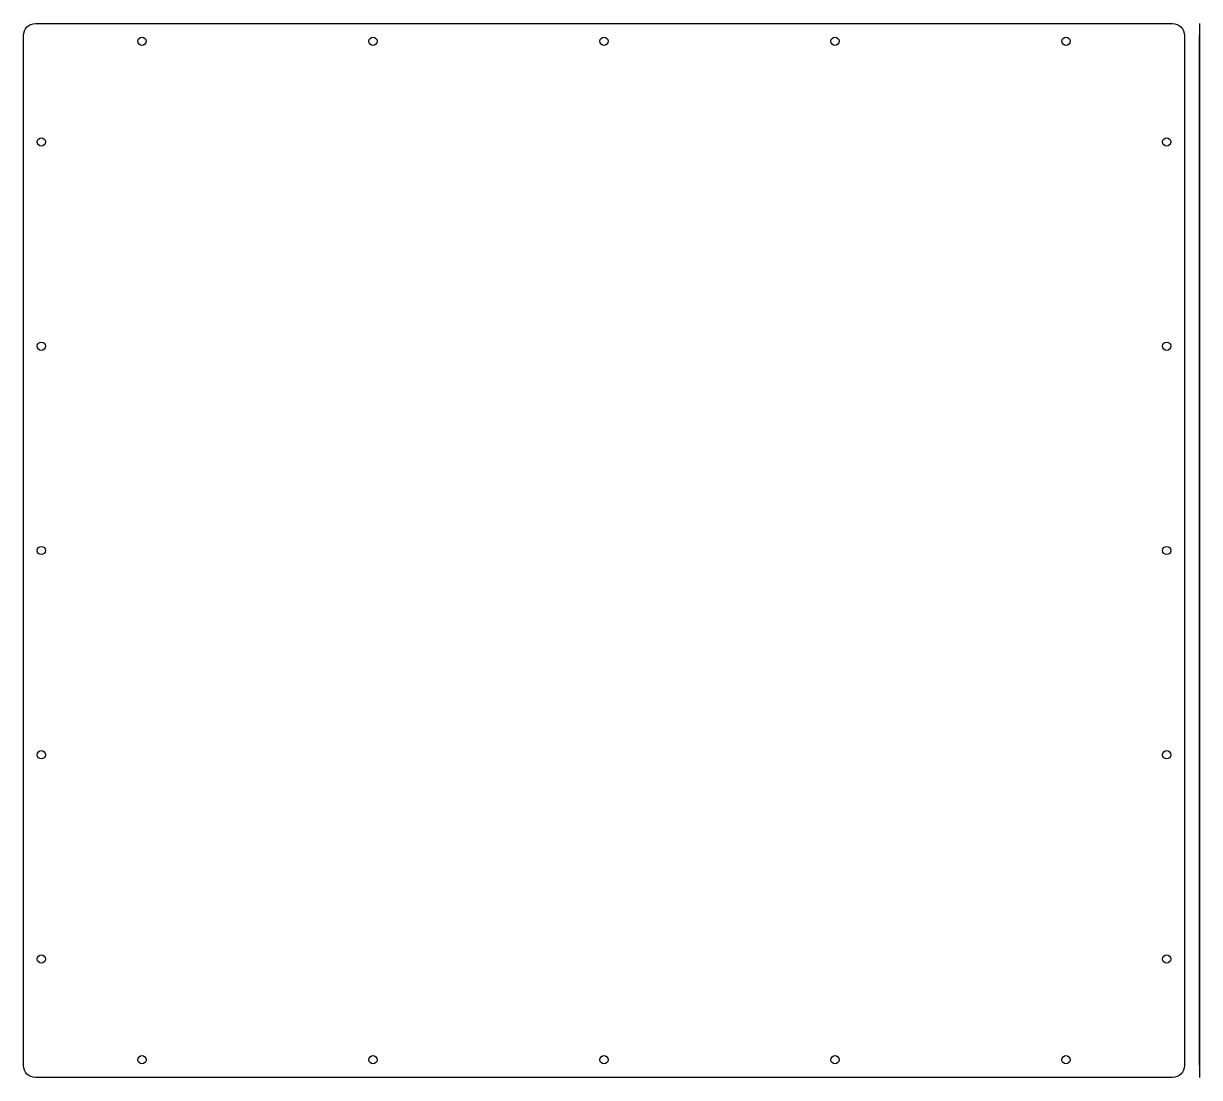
# Model space of a CAD drawing. Header units: millimetres. Extents: x -490 to 6, y 6 to 451.
import ezdxf

# ---------------------------------------------------------------- set-up
doc = ezdxf.new("R2010")
doc.units = ezdxf.units.MM
doc.layers.get('0').update_dxf_attribs({"linetype": 'CONTINUOUS'})

msp = doc.modelspace()

# ---------------------------------------------------------------- linework, layer by layer
for p, q in [((6.35, 451.35), (6.35, 446.35)), ((6.35, 451.35), (6.35, 446.35)), ((6.35, 447.35), (6.35, 440.35)), ((6.35, 447.35), (6.35, 440.35)), ((6.35, 446.35), (6.35, 11.35)), ((6.35, 11.35), (6.35, 446.35)), ((6.35, 445.6), (6.35, 442.1)), ((6.35, 445.6), (6.35, 442.1)), ((6.35, 445.6), (6.35, 442.1)), ((6.35, 445.6), (6.35, 442.1)), ((6.35, 445.6), (6.35, 442.1)), ((6.35, 403.1), (6.35, 399.6)), ((6.35, 403.1), (6.35, 399.6)), ((6.35, 316.85), (6.35, 313.35)), ((6.35, 316.85), (6.35, 313.35)), ((6.35, 230.6), (6.35, 227.1)), ((6.35, 230.6), (6.35, 227.1)), ((6.35, 144.35), (6.35, 140.85)), ((6.35, 144.35), (6.35, 140.85)), ((6.35, 58.1), (6.35, 54.6)), ((6.35, 58.1), (6.35, 54.6)), ((6.35, 15.6), (6.35, 12.1)), ((6.35, 15.6), (6.35, 12.1)), ((6.35, 15.6), (6.35, 12.1)), ((6.35, 15.6), (6.35, 12.1)), ((6.35, 15.6), (6.35, 12.1)), ((6.35, 11.35), (6.35, 6.35)), ((6.35, 11.35), (6.35, 6.35))]:
    msp.add_line(p, q)
msp.add_lwpolyline([(-490, 446.35, -0.414214), (-485, 451.35), (-5, 451.35, -0.414214), (0, 446.35), (0, 11.35, -0.414214), (-5, 6.35), (-485, 6.35, -0.414214), (-490, 11.35)], format="xyb", close=True)
for centre in [(-440, 443.85), (-342.5, 443.85), (-245, 443.85), (-147.5, 443.85), (-50, 443.85), (-482.5, 401.35), (-7.5, 401.35), (-482.5, 315.1), (-7.5, 315.1), (-482.5, 228.85), (-7.5, 228.85), (-482.5, 142.6), (-7.5, 142.6), (-482.5, 56.35), (-7.5, 56.35), (-440, 13.85), (-342.5, 13.85), (-245, 13.85), (-147.5, 13.85), (-50, 13.85)]:
    msp.add_circle(centre, 1.75)

doc.saveas('drawing.dxf')
